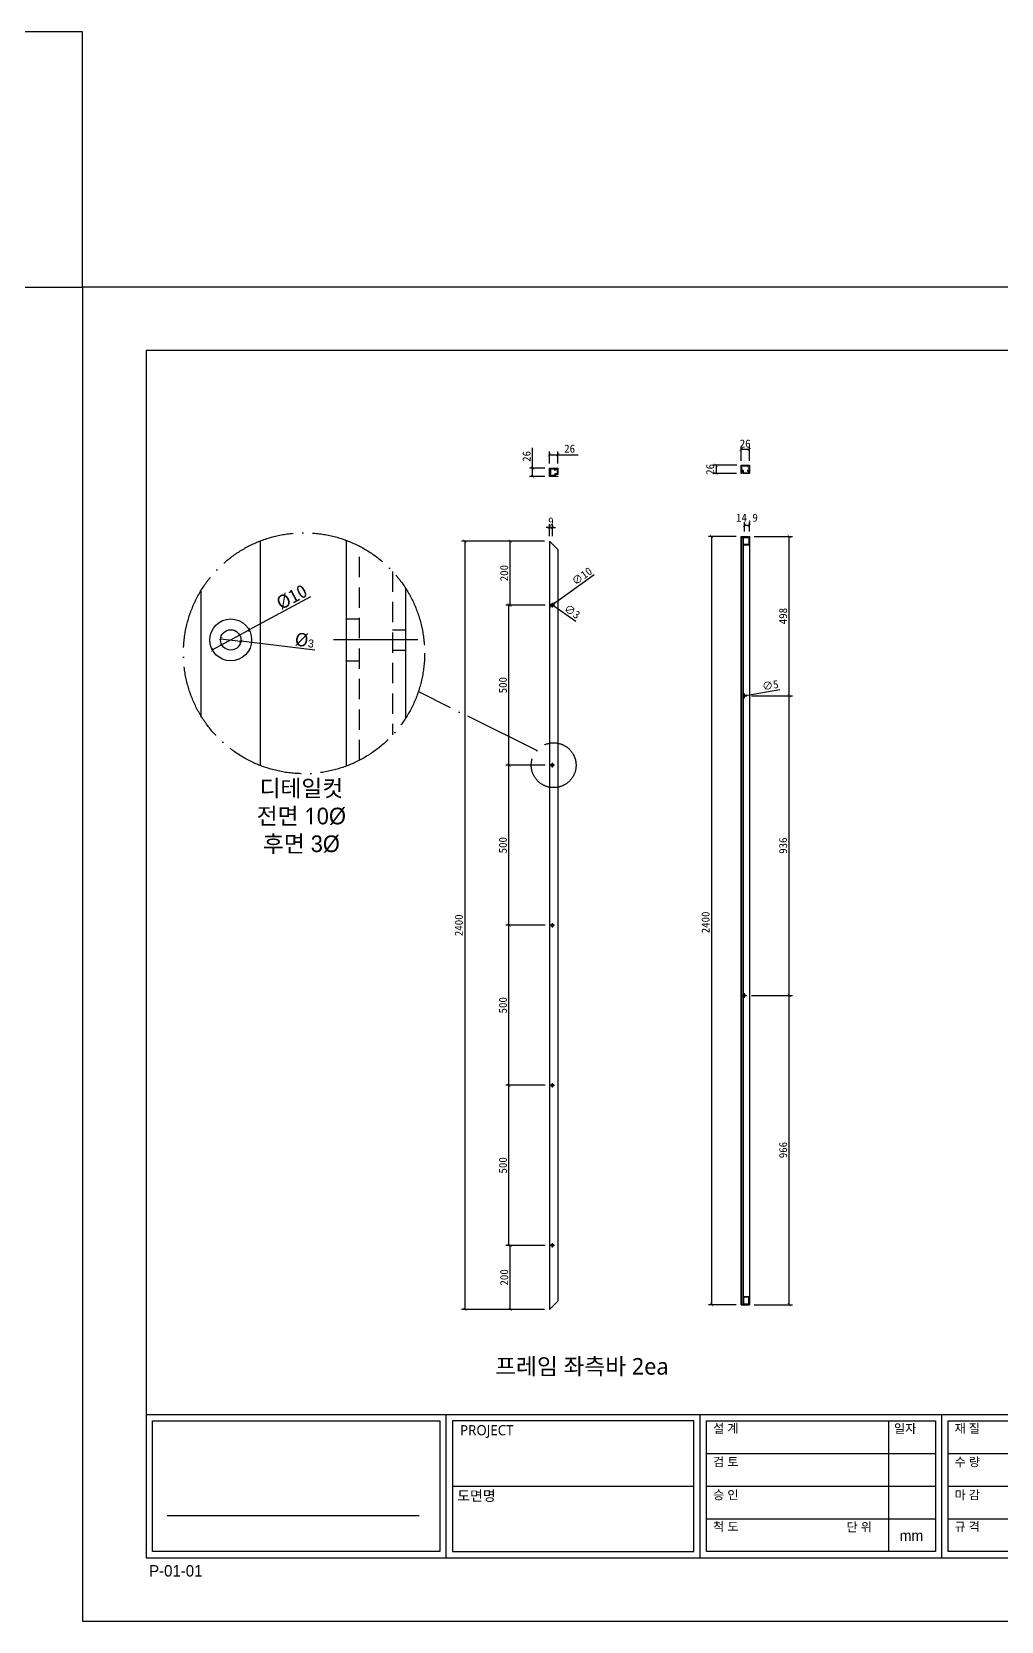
# Model space of a CAD drawing. Header units: millimetres. Extents: x -44117 to 256353, y -2095463 to 65325.
# Drawn here: x -36041 to -33014, y 57733 to 62698 of the extents above; entities that cross this region are included whole.
import ezdxf

# ---------------------------------------------------------------- set-up
doc = ezdxf.new("R2010")
doc.units = ezdxf.units.MM
doc.header["$LTSCALE"] = 10
for name, pattern in [('ACAD_ISO04W100', [30, 24, -3, 0, -3]), ('CENTER', [50.8, 31.75, -6.35, 6.35, -6.35]), ('HIDDEN', [9.525, 6.35, -3.175])]:
    doc.linetypes.add(name, pattern=pattern)
doc.layers.add('도면층1', color=7, linetype='HIDDEN')
doc.layers.add('도면층2', color=3, linetype='CENTER')
doc.styles.add('고딕', font='')
doc.styles.get('고딕').set_extended_font_data('HYgtrE')
doc.dimstyles.new('ISO-25', dxfattribs={"dimtxt": 2.5, "dimasz": 2.5, "dimexe": 1, "dimexo": 1, "dimtad": 1, "dimtxsty": 'Standard', "dimblk": 'ARCHTICK', "dimcen": 2.5, "dimadec": 0, "dimazin": 0, "dimtfac": 1, "dimtmove": 0, "dimatfit": 3, "dimfxl": 0, "dimarcsym": 0})

# ---------------------------------------------------------------- blocks, each defined once
blk = doc.blocks.new('A$C2EC13F1B')
at = {"color": 7}
for p, q in [((-3.67, -0.83), (-1.17, 4.17)), ((-1.17, 4.17), (1.33, -0.83))]:
    blk.add_line(p, q, dxfattribs=at)
blk.add_lwpolyline([(-3.67, -0.83), (1.33, -0.83)], dxfattribs=at)
blk = doc.blocks.new('a4 1scale')
at = {"color": 8}
for p, q in [((-15144.83, -4477.05), (-14867.83, -4477.05)), ((-15097.66, -4499.61), (-15097.66, -4477.05)), ((-15057.67, -4499.62), (-15057.67, -4477.06)), ((-15028.06, -4478.06), (-15028.06, -4498.62)), ((-15019.68, -4499.62), (-15019.68, -4477.06)), ((-14981.69, -4499.62), (-14981.69, -4477.06)), ((-14943.7, -4499.62), (-14943.7, -4477.06)), ((-14905.71, -4499.62), (-14905.71, -4477.06)), ((-14980.9, -4480.63), (-14944.7, -4480.63)), ((-14975.07, -4480.63), (-14975.07, -4498.62)), ((-14952.08, -4480.63), (-14952.08, -4498.62)), ((-14942.91, -4480.63), (-14906.71, -4480.63)), ((-15056.67, -4483.2), (-15020.68, -4483.2)), ((-15018.68, -4483.2), (-14982.69, -4483.2)), ((-15096.66, -4488.33), (-15058.67, -4488.34)), ((-15056.67, -4488.34), (-15020.68, -4488.34)), ((-15018.68, -4488.34), (-14982.69, -4488.34)), ((-14980.9, -4486.63), (-14944.7, -4486.63)), ((-14942.91, -4486.63), (-14906.71, -4486.63)), ((-15141.53, -4492.95), (-15101.88, -4492.95)), ((-14980.9, -4492.63), (-14944.7, -4492.63)), ((-14942.91, -4492.63), (-14906.71, -4492.63)), ((-15056.67, -4493.48), (-15020.68, -4493.48)), ((-15018.68, -4493.48), (-14982.69, -4493.48))]:
    blk.add_line(p, q, dxfattribs=at)
for points in [[(-15154.83, -4509.61), (-14857.83, -4509.61), (-14857.83, -4299.61), (-15154.83, -4299.61)], [(-15144.83, -4499.61), (-14867.83, -4499.61), (-14867.83, -4309.61), (-15144.83, -4309.61)]]:
    blk.add_lwpolyline(points, close=True)
for points in [[(-15143.82, -4478.05), (-15098.66, -4478.05), (-15098.66, -4498.61), (-15143.83, -4498.61)], [(-15058.67, -4478.06), (-15096.66, -4478.05), (-15096.66, -4498.61), (-15058.66, -4498.62)], [(-15056.67, -4478.06), (-15020.68, -4478.06), (-15020.68, -4498.62), (-15056.67, -4498.62)], [(-15018.68, -4478.06), (-14982.69, -4478.06), (-14982.69, -4498.62), (-15018.68, -4498.62)]]:
    blk.add_lwpolyline(points, close=True, dxfattribs=at)
for points in [[(-14944.7, -4480.63), (-14944.7, -4498.62), (-14980.9, -4498.62), (-14980.9, -4480.63)], [(-14906.71, -4480.63), (-14906.71, -4498.62), (-14942.91, -4498.62), (-14942.91, -4480.63)]]:
    blk.add_lwpolyline(points, dxfattribs=at)
at = {"color": 8, "xscale": 0.7469071166727064, "yscale": 0.7469071166727064, "zscale": 0.7469071166727064}
for p in [(-14977.06, -4485.3), (-14977.06, -4491.3), (-14977.06, -4497.29)]:
    blk.add_blockref('A$C2EC13F1B', p, dxfattribs=at)
at = {"color": 8, "style": '고딕'}
for s, insert, char_height, width, attachment_point in [('{\\fMalgun Gothic|b0|i0|c129|p50;설 계}', (-15055.65, -4478.55), 1.4003, 21.6513, 1), ('{\\fMalgun Gothic|b0|i0|c129|p50;재 질}', (-15017.66, -4478.55), 1.4003, 21.6513, 1), ('{\\fMalgun Gothic|b0|i0|c129|p50;수정사항}', (-14980.67, -4478.55), 1.4003, 21.6513, 1), ('{\\fMalgun Gothic|b0|i0|c129|p50;도면 no.}', (-14941.63, -4478.55), 1.4003, 21.6513, 1), ('{\\fMalgun Gothic|b0|i0|c129|p50;PROJECT}', (-15095.45, -4478.74), 1.6004, 37.4801, 1), ('{\\fGulim|b0|i0|c129|p50;일자}', (-15027.2, -4478.57), 1.4, 24.7824, 1), ('{\\fMalgun Gothic|b0|i0|c129|p50;Note.}', (-14903.64, -4478.55), 1.4003, 21.6513, 1), ('{\\fMalgun Gothic|b0|i0|c129|p50;no.}', (-14980.32, -4481.07), 0.96, 25.9815, 1), ('{\\fMalgun Gothic|b0|i0|c129|p50;내용}', (-14974.49, -4481.07), 0.96, 25.9815, 1), ('{\\fMalgun Gothic|b0|i0|c129|p50;일자}', (-14951.5, -4481.07), 0.96, 25.9815, 1), ('{\\fGulim|b0|i0|c129|p50;완\\fMalgun Gothic|b0|i0|c129|p50;제품}', (-14941.66, -4481.32), 1.4003, 21.6513, 1), ('{\\fMalgun Gothic|b0|i0|c129|p50;검 토}', (-15055.65, -4483.82), 1.4003, 21.6513, 1), ('{\\fMalgun Gothic|b0|i0|c129|p50;수 량}', (-15017.66, -4483.82), 1.4003, 21.6513, 1), ('{\\fMalgun Gothic|b0|i0|c129|p50;반제품}', (-14941.66, -4487.32), 1.4003, 21.6513, 1), ('{\\fMalgun Gothic|b0|i0|c129|p50;도면명}', (-15095.89, -4489.07), 1.6004, 37.4801, 1), ('{\\fMalgun Gothic|b0|i0|c129|p50;승 인}', (-15055.65, -4489.02), 1.4003, 21.6513, 1), ('{\\fMalgun Gothic|b0|i0|c129|p50;마 감}', (-15017.66, -4489.02), 1.4003, 21.6513, 1), ('{\\fMalgun Gothic|b0|i0|c129|p50;Page}', (-14941.66, -4493.32), 1.4003, 21.6513, 1), ('{\\fMalgun Gothic|b0|i0|c129|p50;척 도 }', (-15055.65, -4494.02), 1.4003, 21.6513, 1), ('{\\fGulim|b0|i0|c129|p50;단 위}', (-15034.68, -4494.09), 1.4003, 21.6513, 1), ('mm', (-15024.45, -4496.13), 1.7, 15.2516, 5), ('{\\fMalgun Gothic|b0|i0|c129|p50;규 격 }', (-15017.66, -4494.02), 1.4003, 21.6513, 1), ('{\\C8;P-01-01}', (-15144.37, -4500.78), 1.8004, 27.0059, 1), ('{\\C8;A4 ( 297 X 210 )}', (-14868.4, -4500.78), 1.8004, 27.0059, 3)]:
    blk.add_mtext(s, dxfattribs=dict(at, insert=insert, char_height=char_height, width=width, attachment_point=attachment_point))
blk = doc.blocks.new('_ArchTick')
at = {"color": 0, "linetype": 'ByBlock', "const_width": 0.15}
blk.add_lwpolyline([(-0.5, -0.5), (0.5, 0.5)], dxfattribs=at)
blk = doc.blocks.new('*D731')
at = {"color": 0, "lineweight": -2}
for p, q in [((-34439.6, 61106.9), (-34698.8, 61106.9)), ((-34688.8, 61106.9), (-34688.8, 58706.9)), ((-34439.6, 58706.9), (-34698.8, 58706.9))]:
    blk.add_line(p, q, dxfattribs=at)
at = {"layer": 'Defpoints', "color": 0}
for p in [(-34424.6, 61106.9), (-34688.8, 58706.9), (-34424.6, 58706.9)]:
    blk.add_point(p, dxfattribs=at)
at = {"color": 0, "lineweight": -2, "xscale": 10, "yscale": 10, "zscale": 10}
for p, rotation in [((-34688.8, 61106.9), 90), ((-34688.8, 58706.9), 270)]:
    blk.add_blockref('_ArchTick', p, dxfattribs=dict(at, rotation=rotation))
at = {"color": 0, "insert": (-34707.5, 59906.9), "char_height": 25, "attachment_point": 5, "rotation": 90}
blk.add_mtext('2400', dxfattribs=at)
blk = doc.blocks.new('*D732')
at = {"color": 0, "lineweight": -2}
for p, q in [((-34437.6, 58906.9), (-34557.1, 58906.9)), ((-34547.1, 58706.9), (-34547.1, 58906.9)), ((-34439.6, 58706.9), (-34557.1, 58706.9))]:
    blk.add_line(p, q, dxfattribs=at)
at = {"layer": 'Defpoints', "color": 0}
for p in [(-34547.1, 58906.9), (-34422.6, 58906.9), (-34424.6, 58706.9)]:
    blk.add_point(p, dxfattribs=at)
at = {"color": 0, "lineweight": -2, "xscale": 10, "yscale": 10, "zscale": 10}
for p, rotation in [((-34547.1, 58906.9), 90), ((-34547.1, 58706.9), 270)]:
    blk.add_blockref('_ArchTick', p, dxfattribs=dict(at, rotation=rotation))
at = {"color": 0, "insert": (-34565.9, 58806.9), "char_height": 25, "attachment_point": 5, "rotation": 90}
blk.add_mtext('200', dxfattribs=at)
blk = doc.blocks.new('*D733')
at = {"color": 0, "lineweight": -2}
for p, q in [((-34437.6, 59406.9), (-34561.1, 59406.9)), ((-34551.1, 58906.9), (-34551.1, 59406.9)), ((-34437.6, 58906.9), (-34561.1, 58906.9))]:
    blk.add_line(p, q, dxfattribs=at)
at = {"layer": 'Defpoints', "color": 0}
for p in [(-34551.1, 59406.9), (-34422.6, 59406.9), (-34422.6, 58906.9)]:
    blk.add_point(p, dxfattribs=at)
at = {"color": 0, "lineweight": -2, "xscale": 10, "yscale": 10, "zscale": 10}
for p, rotation in [((-34551.1, 59406.9), 90), ((-34551.1, 58906.9), 270)]:
    blk.add_blockref('_ArchTick', p, dxfattribs=dict(at, rotation=rotation))
at = {"color": 0, "insert": (-34569.9, 59156.9), "char_height": 25, "attachment_point": 5, "rotation": 90}
blk.add_mtext('500', dxfattribs=at)
blk = doc.blocks.new('*D734')
at = {"color": 0, "lineweight": -2}
for p, q in [((-34437.6, 59906.9), (-34561.1, 59906.9)), ((-34551.1, 59406.9), (-34551.1, 59906.9)), ((-34437.6, 59406.9), (-34561.1, 59406.9))]:
    blk.add_line(p, q, dxfattribs=at)
at = {"layer": 'Defpoints', "color": 0}
for p in [(-34551.1, 59906.9), (-34422.6, 59906.9), (-34422.6, 59406.9)]:
    blk.add_point(p, dxfattribs=at)
at = {"color": 0, "lineweight": -2, "xscale": 10, "yscale": 10, "zscale": 10}
for p, rotation in [((-34551.1, 59906.9), 90), ((-34551.1, 59406.9), 270)]:
    blk.add_blockref('_ArchTick', p, dxfattribs=dict(at, rotation=rotation))
at = {"color": 0, "insert": (-34569.9, 59656.9), "char_height": 25, "attachment_point": 5, "rotation": 90}
blk.add_mtext('500', dxfattribs=at)
blk = doc.blocks.new('*D735')
at = {"color": 0, "lineweight": -2}
for p, q in [((-34437.6, 60406.9), (-34561.1, 60406.9)), ((-34551.1, 59906.9), (-34551.1, 60406.9)), ((-34437.6, 59906.9), (-34561.1, 59906.9))]:
    blk.add_line(p, q, dxfattribs=at)
at = {"layer": 'Defpoints', "color": 0}
for p in [(-34551.1, 60406.9), (-34422.6, 60406.9), (-34422.6, 59906.9)]:
    blk.add_point(p, dxfattribs=at)
at = {"color": 0, "lineweight": -2, "xscale": 10, "yscale": 10, "zscale": 10}
for p, rotation in [((-34551.1, 60406.9), 90), ((-34551.1, 59906.9), 270)]:
    blk.add_blockref('_ArchTick', p, dxfattribs=dict(at, rotation=rotation))
at = {"color": 0, "insert": (-34569.9, 60156.9), "char_height": 25, "attachment_point": 5, "rotation": 90}
blk.add_mtext('500', dxfattribs=at)
blk = doc.blocks.new('*D736')
at = {"color": 0, "lineweight": -2}
for p, q in [((-34437.6, 60906.9), (-34561.1, 60906.9)), ((-34551.1, 60406.9), (-34551.1, 60906.9)), ((-34437.6, 60406.9), (-34561.1, 60406.9))]:
    blk.add_line(p, q, dxfattribs=at)
at = {"layer": 'Defpoints', "color": 0}
for p in [(-34551.1, 60906.9), (-34422.6, 60906.9), (-34422.6, 60406.9)]:
    blk.add_point(p, dxfattribs=at)
at = {"color": 0, "lineweight": -2, "xscale": 10, "yscale": 10, "zscale": 10}
for p, rotation in [((-34551.1, 60906.9), 90), ((-34551.1, 60406.9), 270)]:
    blk.add_blockref('_ArchTick', p, dxfattribs=dict(at, rotation=rotation))
at = {"color": 0, "insert": (-34569.9, 60656.9), "char_height": 25, "attachment_point": 5, "rotation": 90}
blk.add_mtext('500', dxfattribs=at)
blk = doc.blocks.new('*D737')
at = {"color": 0, "lineweight": -2}
for p, q in [((-34439.6, 61106.9), (-34557.1, 61106.9)), ((-34547.1, 60906.9), (-34547.1, 61106.9)), ((-34437.6, 60906.9), (-34557.1, 60906.9))]:
    blk.add_line(p, q, dxfattribs=at)
at = {"layer": 'Defpoints', "color": 0}
for p in [(-34547.1, 61106.9), (-34424.6, 61106.9), (-34422.6, 60906.9)]:
    blk.add_point(p, dxfattribs=at)
at = {"color": 0, "lineweight": -2, "xscale": 10, "yscale": 10, "zscale": 10}
for p, rotation in [((-34547.1, 61106.9), 90), ((-34547.1, 60906.9), 270)]:
    blk.add_blockref('_ArchTick', p, dxfattribs=dict(at, rotation=rotation))
at = {"color": 0, "insert": (-34565.9, 61006.9), "char_height": 25, "attachment_point": 5, "rotation": 90}
blk.add_mtext('200', dxfattribs=at)
blk = doc.blocks.new('*D724')
at = {"color": 0, "lineweight": -2}
for p, q in [((-34285.2, 61002), (-34411.5, 60909.8)), ((-34419.6, 60903.9), (-34411.5, 60909.8)), ((-34419.6, 60903.9), (-34419.6, 60903.9))]:
    blk.add_line(p, q, dxfattribs=at)
at = {"layer": 'Defpoints', "color": 0}
for p in [(-34419.6, 60903.9), (-34411.5, 60909.8)]:
    blk.add_point(p, dxfattribs=at)
at = {"color": 0, "lineweight": -2, "xscale": 10, "yscale": 10, "zscale": 10}
for p, rotation in [((-34419.6, 60903.9), 36.13556978233034), ((-34411.5, 60909.8), 216.1355697823303)]:
    blk.add_blockref('_ArchTick', p, dxfattribs=dict(at, rotation=rotation))
at = {"color": 0, "insert": (-34323.2, 60997.5), "char_height": 25, "attachment_point": 5, "rotation": 36.1356}
blk.add_mtext('∅10', dxfattribs=at)
blk = doc.blocks.new('*D738')
at = {"color": 0, "lineweight": -2}
for p, q in [((-34416.8, 60907.7), (-34416.8, 60907.7)), ((-34416.8, 60907.7), (-34414.3, 60906)), ((-34342.1, 60855.9), (-34414.3, 60906))]:
    blk.add_line(p, q, dxfattribs=at)
at = {"layer": 'Defpoints', "color": 0}
for p in [(-34416.8, 60907.7), (-34414.3, 60906)]:
    blk.add_point(p, dxfattribs=at)
at = {"color": 0, "lineweight": -2, "xscale": 10, "yscale": 10, "zscale": 10}
for p, rotation in [((-34416.8, 60907.7), 325.2612745729193), ((-34414.3, 60906), 145.2612745729194)]:
    blk.add_blockref('_ArchTick', p, dxfattribs=dict(at, rotation=rotation))
at = {"color": 0, "insert": (-34353.7, 60886.7), "char_height": 25, "attachment_point": 5, "rotation": 325.2613}
blk.add_mtext('∅3', dxfattribs=at)
blk = doc.blocks.new('*D739')
at = {"color": 0, "lineweight": -2}
for p, q in [((-35170.9, 60932.6), (-35362.2, 60829.3)), ((-35477.3, 60767.2), (-35362.2, 60829.3)), ((-35477.3, 60767.2), (-35477.3, 60767.2))]:
    blk.add_line(p, q, dxfattribs=at)
at = {"layer": 'Defpoints', "color": 0}
for p in [(-35362.2, 60829.3), (-35477.3, 60767.2)]:
    blk.add_point(p, dxfattribs=at)
at = {"color": 0, "lineweight": -2, "xscale": 10, "yscale": 10, "zscale": 10}
for p, rotation in [((-35362.2, 60829.3), 208.3664107921225), ((-35477.3, 60767.2), 28.3664107921225)]:
    blk.add_blockref('_ArchTick', p, dxfattribs=dict(at, rotation=rotation))
at = {"color": 0, "insert": (-35229, 60932), "char_height": 25, "attachment_point": 5, "rotation": 28.3664}
blk.add_mtext('{\\H1.6667x;Ø10}', dxfattribs=at)
blk = doc.blocks.new('*D740')
at = {"color": 0, "lineweight": -2}
for p, q in [((-35451.3, 60802.1), (-35451.3, 60802.1)), ((-35451.3, 60802.1), (-35388.2, 60794.3)), ((-35157.3, 60765.8), (-35388.2, 60794.3))]:
    blk.add_line(p, q, dxfattribs=at)
at = {"layer": 'Defpoints', "color": 0}
for p in [(-35451.3, 60802.1), (-35388.2, 60794.3)]:
    blk.add_point(p, dxfattribs=at)
at = {"color": 0, "lineweight": -2, "xscale": 10, "yscale": 10, "zscale": 10}
for p, rotation in [((-35451.3, 60802.1), 352.9456362608946), ((-35388.2, 60794.3), 172.9456362608946)]:
    blk.add_blockref('_ArchTick', p, dxfattribs=dict(at, rotation=rotation))
at = {"color": 0, "insert": (-35189.2, 60797), "char_height": 25, "attachment_point": 5, "rotation": 352.9456}
blk.add_mtext('{\\H1.6667x;Ø\\fPMingLiU|b0|i0|c129|p0;\\H0.59999x;3}', dxfattribs=at)
blk = doc.blocks.new('*D725')
at = {"color": 0, "lineweight": -2}
for p, q in [((-34424.6, 61149.4), (-34434.6, 61149.4)), ((-34424.6, 61121.9), (-34424.6, 61159.4)), ((-34424.6, 61149.4), (-34415.6, 61149.4)), ((-34415.6, 61121.9), (-34415.6, 61159.4)), ((-34415.6, 61149.4), (-34405.6, 61149.4))]:
    blk.add_line(p, q, dxfattribs=at)
at = {"layer": 'Defpoints', "color": 0}
for p in [(-34415.6, 61149.4), (-34424.6, 61106.9), (-34415.6, 61106.9)]:
    blk.add_point(p, dxfattribs=at)
at = {"color": 0, "lineweight": -2, "xscale": 10, "yscale": 10, "zscale": 10}
blk.add_blockref('_ArchTick', (-34424.6, 61149.4), dxfattribs=at)
at = {"color": 0, "lineweight": -2, "xscale": 10, "yscale": 10, "zscale": 10, "rotation": 180}
blk.add_blockref('_ArchTick', (-34415.6, 61149.4), dxfattribs=at)
at = {"color": 0, "insert": (-34420.1, 61168.2), "char_height": 25, "attachment_point": 5}
blk.add_mtext('9', dxfattribs=at)
blk = doc.blocks.new('*D726')
at = {"color": 0, "lineweight": -2}
for p, q in [((-33817.9, 60623.3), (-33813, 60624.1)), ((-33817.9, 60623.3), (-33817.9, 60623.3)), ((-33705.2, 60642.7), (-33813, 60624.1))]:
    blk.add_line(p, q, dxfattribs=at)
at = {"layer": 'Defpoints', "color": 0}
for p in [(-33817.9, 60623.3), (-33813, 60624.1)]:
    blk.add_point(p, dxfattribs=at)
at = {"color": 0, "lineweight": -2, "xscale": 10, "yscale": 10, "zscale": 10}
for p, rotation in [((-33817.9, 60623.3), 9.769614519440799), ((-33813, 60624.1), 189.7696145194408)]:
    blk.add_blockref('_ArchTick', p, dxfattribs=dict(at, rotation=rotation))
at = {"color": 0, "insert": (-33735, 60656.6), "char_height": 25, "attachment_point": 5, "rotation": 9.7696}
blk.add_mtext('∅5', dxfattribs=at)
blk = doc.blocks.new('*D727')
at = {"color": 0, "lineweight": -2}
for p, q in [((-33841.6, 61121.7), (-33928.3, 61121.7)), ((-33918.3, 61121.7), (-33918.3, 58721.7)), ((-33841.6, 58721.7), (-33928.3, 58721.7))]:
    blk.add_line(p, q, dxfattribs=at)
at = {"layer": 'Defpoints', "color": 0}
for p in [(-33826.6, 61121.7), (-33918.3, 58721.7), (-33826.6, 58721.7)]:
    blk.add_point(p, dxfattribs=at)
at = {"color": 0, "lineweight": -2, "xscale": 10, "yscale": 10, "zscale": 10}
for p, rotation in [((-33918.3, 61121.7), 90), ((-33918.3, 58721.7), 270)]:
    blk.add_blockref('_ArchTick', p, dxfattribs=dict(at, rotation=rotation))
at = {"color": 0, "insert": (-33937.1, 59915.7), "char_height": 25, "attachment_point": 5, "rotation": 90}
blk.add_mtext('2400', dxfattribs=at)
blk = doc.blocks.new('*D723')
at = {"color": 0, "lineweight": -2}
for p, q in [((-33815.5, 61136.7), (-33815.5, 61166.1)), ((-33800.6, 61156.1), (-33815.5, 61156.1)), ((-33800.6, 61136.7), (-33800.6, 61166.1))]:
    blk.add_line(p, q, dxfattribs=at)
at = {"layer": 'Defpoints', "color": 0}
for p in [(-33815.5, 61156.1), (-33815.5, 61121.7), (-33800.6, 61121.7)]:
    blk.add_point(p, dxfattribs=at)
at = {"color": 0, "lineweight": -2, "xscale": 10, "yscale": 10, "zscale": 10, "rotation": 180}
blk.add_blockref('_ArchTick', (-33815.5, 61156.1), dxfattribs=at)
at = {"color": 0, "lineweight": -2, "xscale": 10, "yscale": 10, "zscale": 10}
blk.add_blockref('_ArchTick', (-33800.6, 61156.1), dxfattribs=at)
at = {"color": 0, "insert": (-33808, 61176.9), "char_height": 25, "attachment_point": 5}
blk.add_mtext('14,9', dxfattribs=at)
blk = doc.blocks.new('*D728')
at = {"color": 0, "lineweight": -2}
for p, q in [((-33789, 59687.7), (-33666.3, 59687.7)), ((-33676.3, 58721.7), (-33676.3, 59687.7)), ((-33785.6, 58721.7), (-33666.3, 58721.7))]:
    blk.add_line(p, q, dxfattribs=at)
at = {"layer": 'Defpoints', "color": 0}
for p in [(-33804, 59687.7), (-33676.3, 59687.7), (-33800.6, 58721.7)]:
    blk.add_point(p, dxfattribs=at)
at = {"color": 0, "lineweight": -2, "xscale": 10, "yscale": 10, "zscale": 10}
for p, rotation in [((-33676.3, 59687.7), 90), ((-33676.3, 58721.7), 270)]:
    blk.add_blockref('_ArchTick', p, dxfattribs=dict(at, rotation=rotation))
at = {"color": 0, "insert": (-33695.1, 59204.7), "char_height": 25, "attachment_point": 5, "rotation": 90}
blk.add_mtext('966', dxfattribs=at)
blk = doc.blocks.new('*D729')
at = {"color": 0, "lineweight": -2}
for p, q in [((-33789, 60623.7), (-33666.3, 60623.7)), ((-33676.3, 59687.7), (-33676.3, 60623.7)), ((-33793.5, 59687.7), (-33666.3, 59687.7))]:
    blk.add_line(p, q, dxfattribs=at)
at = {"layer": 'Defpoints', "color": 0}
for p in [(-33804, 60623.7), (-33676.3, 60623.7), (-33808.5, 59687.7)]:
    blk.add_point(p, dxfattribs=at)
at = {"color": 0, "lineweight": -2, "xscale": 10, "yscale": 10, "zscale": 10}
for p, rotation in [((-33676.3, 60623.7), 90), ((-33676.3, 59687.7), 270)]:
    blk.add_blockref('_ArchTick', p, dxfattribs=dict(at, rotation=rotation))
at = {"color": 0, "insert": (-33695.1, 60155.7), "char_height": 25, "attachment_point": 5, "rotation": 90}
blk.add_mtext('936', dxfattribs=at)
blk = doc.blocks.new('*D730')
at = {"color": 0, "lineweight": -2}
for p, q in [((-33785.6, 61121.7), (-33666.3, 61121.7)), ((-33676.3, 60623.7), (-33676.3, 61121.7)), ((-33793.5, 60623.7), (-33666.3, 60623.7))]:
    blk.add_line(p, q, dxfattribs=at)
at = {"layer": 'Defpoints', "color": 0}
for p in [(-33800.6, 61121.7), (-33676.3, 61121.7), (-33808.5, 60623.7)]:
    blk.add_point(p, dxfattribs=at)
at = {"color": 0, "lineweight": -2, "xscale": 10, "yscale": 10, "zscale": 10}
for p, rotation in [((-33676.3, 61121.7), 90), ((-33676.3, 60623.7), 270)]:
    blk.add_blockref('_ArchTick', p, dxfattribs=dict(at, rotation=rotation))
at = {"color": 0, "insert": (-33695.1, 60872.7), "char_height": 25, "attachment_point": 5, "rotation": 90}
blk.add_mtext('498', dxfattribs=at)
blk = doc.blocks.new('*D802')
at = {"color": 0, "lineweight": -2}
for p, q in [((-33826.6, 61357.5), (-33826.6, 61402.7)), ((-33800.6, 61392.7), (-33826.6, 61392.7)), ((-33800.6, 61357.3), (-33800.6, 61402.7))]:
    blk.add_line(p, q, dxfattribs=at)
at = {"layer": 'Defpoints', "color": 0}
for p in [(-33826.6, 61392.7), (-33826.6, 61342.5), (-33800.6, 61342.3)]:
    blk.add_point(p, dxfattribs=at)
at = {"color": 0, "lineweight": -2, "xscale": 10, "yscale": 10, "zscale": 10, "rotation": 180}
blk.add_blockref('_ArchTick', (-33826.6, 61392.7), dxfattribs=at)
at = {"color": 0, "lineweight": -2, "xscale": 10, "yscale": 10, "zscale": 10}
blk.add_blockref('_ArchTick', (-33800.6, 61392.7), dxfattribs=at)
at = {"color": 0, "insert": (-33813.6, 61411.5), "char_height": 25, "attachment_point": 5}
blk.add_mtext('26', dxfattribs=at)
blk = doc.blocks.new('*D803')
at = {"color": 0, "lineweight": -2}
for p, q in [((-33840, 61344), (-33914.3, 61344)), ((-33840.8, 61318), (-33914.3, 61318)), ((-33904.3, 61344), (-33904.3, 61318))]:
    blk.add_line(p, q, dxfattribs=at)
at = {"layer": 'Defpoints', "color": 0}
for p in [(-33904.3, 61318), (-33825.8, 61318), (-33825, 61344)]:
    blk.add_point(p, dxfattribs=at)
at = {"color": 0, "lineweight": -2, "xscale": 10, "yscale": 10, "zscale": 10}
for p, rotation in [((-33904.3, 61344), 90), ((-33904.3, 61318), 270)]:
    blk.add_blockref('_ArchTick', p, dxfattribs=dict(at, rotation=rotation))
at = {"color": 0, "insert": (-33923, 61331), "char_height": 25, "attachment_point": 5, "rotation": 90}
blk.add_mtext('26', dxfattribs=at)
blk = doc.blocks.new('*D1230')
at = {"color": 0, "lineweight": -2}
for p, q in [((-34424.7, 61349), (-34424.7, 61386.9)), ((-34424.7, 61376.9), (-34398.7, 61376.9)), ((-34398.7, 61349), (-34398.7, 61386.9)), ((-34398.7, 61376.9), (-34334.5, 61376.9))]:
    blk.add_line(p, q, dxfattribs=at)
at = {"layer": 'Defpoints', "color": 0}
for p in [(-34398.7, 61376.9), (-34424.7, 61334), (-34398.7, 61334)]:
    blk.add_point(p, dxfattribs=at)
at = {"color": 0, "lineweight": -2, "xscale": 10, "yscale": 10, "zscale": 10, "rotation": 180}
blk.add_blockref('_ArchTick', (-34424.7, 61376.9), dxfattribs=at)
at = {"color": 0, "lineweight": -2, "xscale": 10, "yscale": 10, "zscale": 10}
blk.add_blockref('_ArchTick', (-34398.7, 61376.9), dxfattribs=at)
at = {"color": 0, "insert": (-34361.6, 61395.6), "char_height": 25, "attachment_point": 5}
blk.add_mtext('26', dxfattribs=at)
blk = doc.blocks.new('*D1231')
at = {"color": 0, "lineweight": -2}
for p, q in [((-34477.2, 61334.5), (-34477.2, 61398.7)), ((-34439.2, 61334.5), (-34487.2, 61334.5)), ((-34477.2, 61308.5), (-34477.2, 61334.5)), ((-34439.2, 61308.5), (-34487.2, 61308.5))]:
    blk.add_line(p, q, dxfattribs=at)
at = {"layer": 'Defpoints', "color": 0}
for p in [(-34477.2, 61334.5), (-34424.2, 61334.5), (-34424.2, 61308.5)]:
    blk.add_point(p, dxfattribs=at)
at = {"color": 0, "lineweight": -2, "xscale": 10, "yscale": 10, "zscale": 10}
for p, rotation in [((-34477.2, 61334.5), 90), ((-34477.2, 61308.5), 270)]:
    blk.add_blockref('_ArchTick', p, dxfattribs=dict(at, rotation=rotation))
at = {"color": 0, "insert": (-34495.9, 61371.6), "char_height": 25, "attachment_point": 5, "rotation": 90}
blk.add_mtext('26', dxfattribs=at)

msp = doc.modelspace()

# ---------------------------------------------------------------- linework, layer by layer
for p, q in [((-34423.16527, 61330.03324), (-34423.16527, 61333.03324)), ((-34423.16527, 61333.03324), (-34407.16527, 61333.03324)), ((-34420.46527, 61330.03324), (-34423.16527, 61330.03324)), ((-34421.66527, 61329.03324), (-34420.46527, 61329.03324)), ((-34421.66527, 61329.03324), (-34421.66527, 61315.53324)), ((-34420.16527, 61329.33324), (-34420.16527, 61329.73324)), ((-34409.16527, 61329.73324), (-34409.16527, 61329.33324)), ((-34407.16527, 61330.03324), (-34408.86527, 61330.03324)), ((-34408.86527, 61329.03324), (-34406.46527, 61329.03324)), ((-34407.16527, 61333.03324), (-34407.16527, 61330.03324)), ((-34406.16527, 61329.33324), (-34406.16527, 61331.53324)), ((-34406.16527, 61331.53324), (-34400.16527, 61331.53324)), ((-34400.16527, 61331.53324), (-34400.16527, 61316.73324)), ((-33823.58497, 61327.54793), (-33823.58497, 61342.54793)), ((-33823.58497, 61342.54793), (-33819.58497, 61342.54793)), ((-33819.88497, 61327.54793), (-33823.58497, 61327.54793)), ((-33818.68497, 61327.54793), (-33819.88497, 61327.54793)), ((-33819.88497, 61327.54793), (-33819.88497, 61327.54793)), ((-33819.58497, 61342.54793), (-33819.58497, 61341.04793)), ((-33806.08497, 61341.04793), (-33819.58497, 61341.04793)), ((-33818.38497, 61326.04793), (-33818.38497, 61327.24793)), ((-33818.38497, 61319.54793), (-33818.38497, 61326.04793)), ((-33803.58497, 61319.54793), (-33818.38497, 61319.54793)), ((-33806.08497, 61341.04793), (-33806.08497, 61339.84793)), ((-33806.08497, 61328.24793), (-33806.08497, 61325.84793)), ((-33805.78497, 61339.54793), (-33805.38497, 61339.54793)), ((-33805.38497, 61328.54793), (-33805.78497, 61328.54793)), ((-33805.78497, 61325.54793), (-33803.58497, 61325.54793)), ((-33805.08497, 61339.84793), (-33805.08497, 61342.54793)), ((-33805.08497, 61342.54793), (-33802.08497, 61342.54793)), ((-33805.08497, 61326.54793), (-33805.08497, 61328.24793)), ((-33802.08497, 61326.54793), (-33805.08497, 61326.54793)), ((-33803.58497, 61325.54793), (-33803.58497, 61319.54793)), ((-33802.08497, 61342.54793), (-33802.08497, 61326.54793)), ((-34423.16527, 61311.53324), (-34423.16527, 61315.53324)), ((-34423.16527, 61315.53324), (-34421.66527, 61315.53324)), ((-34408.16527, 61311.53324), (-34423.16527, 61311.53324)), ((-34408.16527, 61316.43324), (-34408.16527, 61315.23324)), ((-34408.16527, 61315.23324), (-34408.16527, 61311.53324)), ((-34408.16527, 61315.23324), (-34408.16527, 61315.23324)), ((-34406.66527, 61316.73324), (-34407.86527, 61316.73324)), ((-34400.16527, 61316.73324), (-34406.66527, 61316.73324)), ((-33826.58497, 58721.69025), (-33826.58497, 61121.69025)), ((-33826.58497, 61121.69025), (-33800.58497, 61121.69025)), ((-33813.58497, 61121.69025), (-33813.58497, 61118.69025)), ((-33800.58497, 61121.69025), (-33800.58497, 58721.69025)), ((-35327.94409, 61107.28816), (-35327.94409, 60406.0608)), ((-35057.79259, 60404.4959), (-35057.79259, 61108.85305)), ((-34424.56527, 61106.85234), (-34424.56527, 58706.85234)), ((-34398.56527, 61080.85234), (-34424.56527, 61106.85234)), ((-34398.56527, 61080.85234), (-34398.56527, 58732.85234)), ((-33826.58497, 61095.69025), (-33825.08497, 61095.69025)), ((-33825.08497, 58724.69025), (-33825.08497, 61118.69025)), ((-33825.08497, 61097.19025), (-33825.08497, 61118.69025)), ((-33825.08497, 61118.69025), (-33819.88497, 61118.69025)), ((-33819.88497, 58724.69025), (-33819.88497, 61118.69025)), ((-33819.88497, 61095.69025), (-33800.58497, 61095.69025)), ((-33818.38497, 61097.19025), (-33818.38497, 61118.69025)), ((-33818.38497, 61118.69025), (-33802.08497, 61118.69025)), ((-33818.38497, 61097.19025), (-33802.08497, 61097.19025)), ((-33818.38497, 58747.69025), (-33818.38497, 61095.69025)), ((-33802.08497, 61118.69025), (-33802.08497, 61097.19025)), ((-35511.51185, 60559.4578), (-35511.51185, 60953.89115)), ((-34874.22484, 60960.36256), (-34874.22484, 60552.98639)), ((-33826.58497, 58747.69025), (-33825.08497, 58747.69025)), ((-33819.88497, 58747.69025), (-33800.58497, 58747.69025)), ((-33818.38497, 58746.19025), (-33818.38497, 58724.69025)), ((-33818.38497, 58746.19025), (-33802.08497, 58746.19025)), ((-33802.08497, 58724.69025), (-33802.08497, 58746.19025)), ((-34398.56527, 58732.85234), (-34424.56527, 58706.85234)), ((-33800.58497, 58721.69025), (-33826.58497, 58721.69025)), ((-33826.58497, 58721.69025), (-33800.58497, 58721.69025)), ((-33825.08497, 58724.69025), (-33819.88497, 58724.69025)), ((-33818.38497, 58724.69025), (-33802.08497, 58724.69025))]:
    msp.add_line(p, q)
at = {"color": 1, "linetype": 'ACAD_ISO04W100'}
msp.add_line((-34464.55359, 60452.55129), (-34834.02021, 60636.61526), dxfattribs=at)
msp.add_lwpolyline([(-36756.48709, 61900.36753), (-35881.92377, 61900.36753), (-35881.92377, 62697.9224), (-36756.48709, 62697.9224)], close=True)
for points in [[(-34398.96527, 61310.03337, -0.4142135624), (-34398.66527, 61309.73337), (-34398.66527, 61308.83324, -0.4142135624), (-34398.96527, 61308.53324), (-34424.16527, 61308.53324, -0.4142135624), (-34424.66527, 61309.03324), (-34424.66527, 61334.03324, -0.4142135624), (-34424.16527, 61334.53324), (-34399.16527, 61334.53324, -0.4142135624), (-34398.66527, 61334.03324), (-34398.66527, 61315.73324, -0.4142135624), (-34399.16527, 61315.23324), (-34406.66527, 61315.23324), (-34406.66527, 61310.03324), (-34398.96527, 61310.03324)], [(-33825.08484, 61318.34793, -0.4142135624), (-33825.38484, 61318.04793), (-33826.28497, 61318.04793, -0.4142135624), (-33826.58497, 61318.34793), (-33826.58497, 61343.54793, -0.4142135624), (-33826.08497, 61344.04793), (-33801.08497, 61344.04793, -0.4142135624), (-33800.58497, 61343.54793), (-33800.58497, 61318.54793, -0.4142135624), (-33801.08497, 61318.04793), (-33819.38497, 61318.04793, -0.4142135624), (-33819.88497, 61318.54793), (-33819.88497, 61326.04793), (-33825.08497, 61326.04793), (-33825.08497, 61318.34793)]]:
    msp.add_lwpolyline(points, format="xyb")
for centre, radius in [((-35190.83282, 60756.67448), 376.46972), ((-34411.56527, 60406.85234), 69.97253)]:
    msp.add_circle(centre, radius, dxfattribs=at)
for centre, radius in [((-34415.56527, 60906.85234), 5), ((-34415.56527, 60906.85234), 1.5), ((-35419.72797, 60798.22301), 65.39513), ((-35419.72797, 60798.22301), 31.78929), ((-33815.48497, 60623.69025), 2.5), ((-34415.56527, 60406.85234), 4), ((-34415.56527, 60406.85234), 1.5), ((-34415.56527, 59906.85234), 4), ((-34415.56527, 59906.85234), 1.5), ((-33815.48497, 59687.69025), 2.5), ((-34415.56527, 59406.85234), 4), ((-34415.56527, 59406.85234), 1.5), ((-34415.56527, 58906.85234), 4), ((-34415.56527, 58906.85234), 1.5)]:
    msp.add_circle(centre, radius)
for centre, start, end in [((-34420.46527, 61329.73324), 0, 90), ((-34420.46527, 61329.33324), 270, 0), ((-34408.86527, 61329.73324), 90, 180), ((-34408.86527, 61329.33324), 180, 270), ((-34406.46527, 61329.33324), 270, 0), ((-33818.68497, 61327.24793), 0, 90), ((-33805.78497, 61339.84793), 180, 270), ((-33805.78497, 61328.24793), 90, 180), ((-33805.78497, 61325.84793), 180, 270), ((-33805.38497, 61339.84793), 270, 0), ((-33805.38497, 61328.24793), 0, 90), ((-34407.86527, 61316.43324), 90, 180)]:
    msp.add_arc(centre, 0.3, start, end)
at = {"layer": '도면층1'}
for p, q in [((-35017.79259, 60422.32955), (-35017.79259, 61091.0194)), ((-34914.22484, 61012.0516), (-34914.22484, 60501.29735)), ((-35057.79259, 60863.61814), (-35017.79259, 60863.61814)), ((-34914.22484, 60830.0123), (-34874.22484, 60830.0123)), ((-35057.79259, 60732.82789), (-35017.79259, 60732.82789)), ((-34914.22484, 60766.43372), (-34874.22484, 60766.43372))]:
    msp.add_line(p, q, dxfattribs=at)
at = {"layer": '도면층2'}
for p, q in [((-34408.56527, 60906.85234), (-34422.56527, 60906.85234)), ((-34415.56527, 60899.85234), (-34415.56527, 60913.85234)), ((-34835.77211, 60798.22301), (-35098.45965, 60798.22301)), ((-33822.48497, 60623.69025), (-33808.48497, 60623.69025)), ((-33815.48497, 60616.69025), (-33815.48497, 60630.69025)), ((-34408.56527, 60406.85234), (-34422.56527, 60406.85234)), ((-34415.56527, 60399.85234), (-34415.56527, 60413.85234)), ((-34408.56527, 59906.85234), (-34422.56527, 59906.85234)), ((-34415.56527, 59899.85234), (-34415.56527, 59913.85234)), ((-33822.48497, 59687.69025), (-33808.48497, 59687.69025)), ((-33815.48497, 59680.69025), (-33815.48497, 59694.69025)), ((-34408.56527, 59406.85234), (-34422.56527, 59406.85234)), ((-34415.56527, 59399.85234), (-34415.56527, 59413.85234)), ((-34408.56527, 58906.85234), (-34422.56527, 58906.85234)), ((-34415.56527, 58899.85234), (-34415.56527, 58913.85234))]:
    msp.add_line(p, q, dxfattribs=at)

# ---------------------------------------------------------------- block references
at = {"color": 1, "xscale": 19.845, "yscale": 19.845, "zscale": 19.845}
msp.add_blockref('a4 1scale', (264865.67611, 147226.10852), dxfattribs=at)

# ---------------------------------------------------------------- texts
at = {"color": 142, "char_height": 52.004575, "width": 1506.5379465, "attachment_point": 5, "style": '고딕'}
for s, insert in [('{\\fMalgun Gothic|b0|i0|c129|p50;디테일컷\\P전면 10\\fGulim|b0|i0|c129|p50;\\C144;\\c10845184;Ø\\P후면 3Ø}', (-35199.16962, 60245.33745)), ('{\\fMalgun Gothic|b0|i0|c129|p50;프레임 좌측바 2ea}', (-34323.45206, 58526.30182))]:
    msp.add_mtext(s, dxfattribs=dict(at, insert=insert))

# ---------------------------------------------------------------- dimensions: what is measured, and where the dimension line sits
for base, p1, p2, angle, picture, middle in [((-33826.58497, 61392.72306), (-33800.58497, 61342.29718), (-33826.58497, 61342.54118), 180, '*D802', (-33813.58497, 61392.72306)), ((-33904.2974, 61318.04793), (-33824.99205, 61344.04793), (-33825.83491, 61318.04793), 90, '*D803', (-33904.2974, 61331.04793)), ((-33815.48497, 61156.06072), (-33800.58497, 61121.69025), (-33815.48497, 61121.69025), 180, '*D723', (-33808.03497, 61156.06072)), ((-33918.33525, 58721.69025), (-33826.58497, 61121.69025), (-33826.58497, 58721.69025), 90, '*D727', (-33918.33525, 59915.69025))]:
    dim = msp.add_linear_dim(base=base, p1=p1, p2=p2, angle=angle, dimstyle='ISO-25', override={"dimscale": 10, "dimasz": 1, "dimexo": 1.5})
    dim.commit()
    dim.dimension.update_dxf_attribs({"geometry": picture, "text_midpoint": middle, "dimtype": 160})
for base, p1, p2, override, picture, middle in [((-34477.16056, 61334.53324), (-34424.16527, 61308.53324), (-34424.16527, 61334.53324), {"dimscale": 10, "dimasz": 1, "dimexo": 1.5}, '*D1231', (-34495.91056, 61371.61657)), ((-33676.31285, 61121.69025), (-33808.48497, 60623.69025), (-33800.58497, 61121.69025), {"dimscale": 10, "dimasz": 1, "dimexo": 1.5, "dimtmove": 1}, '*D730', (-33695.06285, 60872.69025)), ((-34688.77035, 58706.85234), (-34424.56527, 61106.85234), (-34424.56527, 58706.85234), {"dimscale": 10, "dimasz": 1, "dimexo": 1.5}, '*D731', (-34707.52035, 59906.85234)), ((-34547.1425, 61106.85234), (-34422.56527, 60906.85234), (-34424.56527, 61106.85234), {"dimscale": 10, "dimasz": 1, "dimexo": 1.5}, '*D737', (-34565.8925, 61006.85234)), ((-34551.1425, 60906.85234), (-34422.56527, 60406.85234), (-34422.56527, 60906.85234), {"dimscale": 10, "dimasz": 1, "dimexo": 1.5}, '*D736', (-34569.8925, 60656.85234)), ((-33676.31285, 60623.69025), (-33808.48497, 59687.69025), (-33803.98497, 60623.69025), {"dimscale": 10, "dimasz": 1, "dimexo": 1.5, "dimtmove": 1}, '*D729', (-33695.06285, 60155.69025)), ((-34551.1425, 60406.85234), (-34422.56527, 59906.85234), (-34422.56527, 60406.85234), {"dimscale": 10, "dimasz": 1, "dimexo": 1.5}, '*D735', (-34569.8925, 60156.85234)), ((-34551.1425, 59906.85234), (-34422.56527, 59406.85234), (-34422.56527, 59906.85234), {"dimscale": 10, "dimasz": 1, "dimexo": 1.5}, '*D734', (-34569.8925, 59656.85234)), ((-33676.31285, 59687.69025), (-33800.58497, 58721.69025), (-33803.98497, 59687.69025), {"dimscale": 10, "dimasz": 1, "dimexo": 1.5}, '*D728', (-33695.06285, 59204.69025)), ((-34551.1425, 59406.85234), (-34422.56527, 58906.85234), (-34422.56527, 59406.85234), {"dimscale": 10, "dimasz": 1, "dimexo": 1.5}, '*D733', (-34569.8925, 59156.85234)), ((-34547.1425, 58906.85234), (-34424.56527, 58706.85234), (-34422.56527, 58906.85234), {"dimscale": 10, "dimasz": 1, "dimexo": 1.5}, '*D732', (-34565.8925, 58806.85234))]:
    dim = msp.add_linear_dim(base=base, p1=p1, p2=p2, angle=90, dimstyle='ISO-25', override=override)
    dim.commit()
    dim.dimension.update_dxf_attribs({"geometry": picture, "text_midpoint": middle})
dim = msp.add_linear_dim(base=(-34398.66527, 61376.89324), p1=(-34424.66527, 61334.03324), p2=(-34398.66527, 61334.03324), dimstyle='ISO-25', override={"dimscale": 10, "dimasz": 1, "dimexo": 1.5})
dim.commit()
dim.dimension.update_dxf_attribs({"geometry": '*D1230', "text_midpoint": (-34361.58194, 61395.64324)})
dim = msp.add_linear_dim(base=(-34415.56527, 61149.4372), p1=(-34424.56527, 61106.85234), p2=(-34415.56527, 61106.85234), dimstyle='ISO-25', override={"dimscale": 10, "dimasz": 1, "dimexo": 1.5})
dim.commit()
dim.dimension.update_dxf_attribs({"geometry": '*D725', "text_midpoint": (-34420.06527, 61149.4372), "dimtype": 160})
for p1, p2, picture, middle in [((-34419.60339, 60903.90385), (-34411.52716, 60909.80083), '*D724', (-34312.11272, 60982.38966)), ((-34416.79791, 60907.70709), (-34414.33264, 60905.99759), '*D738', (-34364.34358, 60871.33351)), ((-33817.94872, 60623.26603), (-33813.02123, 60624.11447), '*D726', (-33731.8591, 60638.08928))]:
    dim = msp.add_diameter_dim_2p(p1=p1, p2=p2, dimstyle='ISO-25', override={"dimscale": 10, "dimasz": 1, "dimexo": 1.5})
    dim.commit()
    dim.dimension.update_dxf_attribs({"geometry": picture, "text_midpoint": middle, "dimtype": 163})
for p1, p2, text, picture, middle in [((-35477.27092, 60767.15324), (-35362.18502, 60829.29279), '{\\H1.6667x;Ø10}', '*D739', (-35216.11964, 60908.15942)), ((-35451.27662, 60802.12709), (-35388.17932, 60794.31894), '{\\H1.6667x;Ø\\fPMingLiU|b0|i0|c129|p0;\\H0.59999x;3}', '*D740', (-35192.49212, 60770.10308))]:
    dim = msp.add_diameter_dim_2p(p1=p1, p2=p2, text=text, dimstyle='ISO-25', override={"dimscale": 10, "dimasz": 1, "dimexo": 1.5})
    dim.commit()
    dim.dimension.update_dxf_attribs({"geometry": picture, "text_midpoint": middle, "dimtype": 163})

doc.saveas('drawing.dxf')
